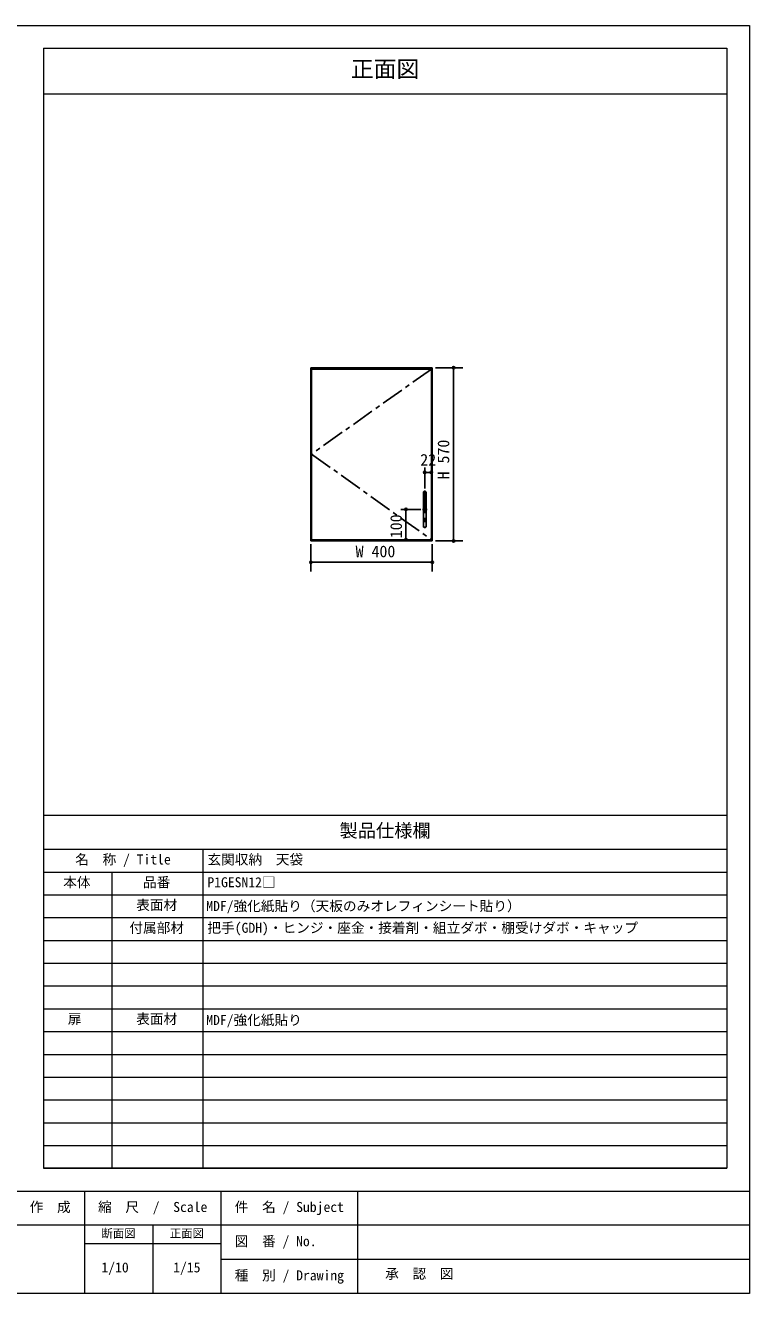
# Model space of a CAD drawing. Units: millimetres on the paper, enlarged 5 times, with parts at other scales. Extents: x -1044 to 931, y -502 to 889.
# Drawn here: x 136 to 931, y -502 to 889 of the extents above; entities that cross this region are included whole.
import ezdxf
from ezdxf.enums import TextEntityAlignment as Align

# ---------------------------------------------------------------- set-up
doc = ezdxf.new("R2010")
doc.units = ezdxf.units.MM
doc.header["$LTSCALE"] = 5
doc.header["$PDMODE"] = 32
doc.header["$PDSIZE"] = 2.5
doc.linetypes.add('CHAIN1', pattern=[8, 5, -1, 1, -1])
doc.layers.add('0-0_0', color=7, linetype='Continuous', lineweight=18)
doc.layers.add('1-0_H-SYM', color=7, linetype='Continuous')
doc.styles.add('ＭＳ ゴシック', font='')
doc.styles.get('ＭＳ ゴシック').set_extended_font_data('MS Gothic')

msp = doc.modelspace()

# ---------------------------------------------------------------- linework, layer by layer
at = {"layer": '0-0_0'}
for p, q in [((931.044, 889.147), (931.044, -502.103)), ((156.044, 864.147), (156.044, -364.603)), ((156.044, 864.147), (906.044, 864.147)), ((906.044, 864.147), (906.044, -364.603)), ((156.044, 814.147), (906.044, 814.147)), ((156.044, 22.897), (906.044, 22.897)), ((156.044, -14.603), (906.044, -14.603)), ((331.044, -14.603), (331.044, -364.603)), ((156.044, -39.603), (906.044, -39.603)), ((231.044, -39.603), (231.044, -364.603)), ((156.044, -64.603), (906.044, -64.603)), ((156.044, -89.603), (906.044, -89.603)), ((156.044, -114.603), (906.044, -114.603)), ((156.044, -139.603), (906.044, -139.603)), ((156.044, -164.603), (906.044, -164.603)), ((156.044, -189.603), (906.044, -189.603)), ((156.044, -214.603), (906.044, -214.603)), ((156.044, -239.603), (906.044, -239.603)), ((156.044, -264.603), (906.044, -264.603)), ((156.044, -289.603), (906.044, -289.603)), ((156.044, -314.603), (906.044, -314.603)), ((156.044, -339.603), (906.044, -339.603)), ((906.044, -364.603), (156.044, -364.603)), ((156.044, -364.603), (906.044, -364.603)), ((-1043.956, -389.603), (931.044, -389.603)), ((201.044, -389.603), (201.044, -502.103)), ((351.044, -502.103), (351.044, -389.603)), ((501.044, -502.103), (501.044, -389.603)), ((931.044, -427.103), (-643.956, -427.103)), ((276.044, -427.103), (276.044, -502.103)), ((201.044, -447.103), (351.044, -447.103)), ((931.044, -464.603), (351.044, -464.603)), ((931.044, -502.103), (-1043.956, -502.103))]:
    msp.add_line(p, q, dxfattribs=at)
msp.add_lwpolyline([(-1043.956, -502.103), (-1043.956, 889.147), (931.044, 889.147)], dxfattribs=at)
at = {"layer": '1-0_H-SYM'}
for p, q in [((449.527, 513.522), (582.86, 513.522)), ((449.527, 513.522), (449.527, 323.522)), ((450.36, 512.188), (581.86, 512.188)), ((450.36, 512.188), (450.36, 324.855)), ((454.527, 512.188), (454.527, 513.522)), ((577.86, 512.188), (577.86, 513.522)), ((581.86, 512.188), (581.86, 324.855)), ((582.86, 513.522), (582.86, 323.522)), ((573.11, 377.188), (573.11, 339.188)), ((575.443, 377.688), (573.61, 377.688)), ((575.943, 339.188), (575.943, 377.188)), ((573.61, 338.688), (575.443, 338.688)), ((449.527, 323.522), (582.86, 323.522)), ((450.36, 324.855), (581.86, 324.855)), ((454.527, 324.855), (454.527, 323.522)), ((577.86, 323.522), (577.86, 324.855))]:
    msp.add_line(p, q, dxfattribs=at)
at = {"layer": '1-0_H-SYM', "color": 4}
for p, q in [((616.193, 513.522), (586.193, 513.522)), ((574.527, 404.292), (574.527, 381.186)), ((581.86, 398.703), (574.527, 398.703)), ((548.316, 358.188), (570.181, 358.188)), ((553.905, 324.855), (553.905, 358.188)), ((449.527, 290.188), (449.527, 320.188)), ((582.86, 290.188), (582.86, 320.188)), ((616.193, 323.522), (586.193, 323.522)), ((606.193, 323.522), (606.193, 330.188)), ((449.527, 300.188), (451.527, 300.188)), ((451.527, 300.188), (582.86, 300.188))]:
    msp.add_line(p, q, dxfattribs=at)
at = {"layer": '1-0_H-SYM', "color": 4, "linetype": 'CHAIN1'}
for p, q in [((574.527, 379.076), (574.527, 337.619)), ((572.097, 358.188), (577.124, 358.188))]:
    msp.add_line(p, q, dxfattribs=at)
msp.add_lwpolyline([(581.86, 512.188), (450.36, 418.855), (581.86, 324.855)], dxfattribs=at)
at = {"layer": '1-0_H-SYM', "color": 4}
msp.add_lwpolyline([(606.193, 330.188), (606.193, 416.522), (606.193, 420.522), (606.193, 506.855), (606.193, 513.522)], dxfattribs=at)
at = {"layer": '1-0_H-SYM'}
for centre, start, end in [((573.61, 377.188), 90, 180), ((575.443, 377.188), 0, 90), ((573.61, 339.188), 180, 270), ((575.443, 339.188), 270, 0)]:
    msp.add_arc(centre, 0.5, start, end, dxfattribs=at)
at = {"layer": '1-0_H-SYM', "color": 4}
for p in [(606.193, 513.522), (574.527, 398.703), (581.86, 398.703), (553.905, 358.188), (553.905, 324.855), (606.193, 323.522), (449.527, 300.188), (582.86, 300.188)]:
    msp.add_point(p, dxfattribs=at)

# ---------------------------------------------------------------- texts
at = {"layer": '0-0_0', "style": 'ＭＳ ゴシック'}
for s, height, p in [('正面図', 18.33, (493.544, 826.647)), ('製品仕様欄', 14.66, (481.044, -5.853)), ('名\u3000称 / Title', 11, (191.044, -34.603)), ('玄関収納\u3000天袋', 11, (336.044, -34.603)), ('本体', 11, (177.871, -59.603)), ('品番', 11, (265.419, -59.603)), ('P1GESN12□', 11, (336.044, -59.603)), ('表面材', 11, (257.919, -84.603)), ('MDF/強化紙貼り（天板のみオレフィンシート貼り）', 11, (334.794, -85.728)), ('付属部材', 11, (250.419, -109.603)), ('把手(GDH)・ヒンジ・座金・接着剤・組立ダボ・棚受けダボ・キャップ', 11, (336.044, -109.603)), ('扉', 11, (182.919, -209.603)), ('表面材', 11, (257.919, -209.603)), ('MDF/強化紙貼り', 11, (334.794, -210.728)), ('作\u3000成', 11, (141.044, -415.853)), ('縮\u3000尺\u3000/\u3000Scale', 11, (216.044, -415.853)), ('件\u3000名 / Subject', 11, (366.044, -415.853)), ('断面図', 9.164, (219.794, -443.353)), ('正面図', 9.164, (294.794, -443.353)), ('図\u3000番 / No.', 11, (365.965, -453.353)), ('1/10', 11, (219.794, -482.103)), ('1/15', 11, (298.544, -482.103)), ('種\u3000別 / Drawing', 11, (366.044, -490.853)), ('承\u3000認\u3000図', 11, (531.13, -489.068))]:
    msp.add_text(s, height=height, dxfattribs=at).set_placement(p, align=Align.BOTTOM_LEFT)
at = {"layer": '1-0_H-SYM', "style": 'ＭＳ ゴシック'}
for s, p in [('H 570', (605.288, 391.07)), ('100', (553.377, 326.525))]:
    msp.add_text(s, height=12.83, rotation=90, dxfattribs=at).set_placement(p, align=Align.BOTTOM_LEFT)
for s, p in [('22', (569.625, 402.31)), ('W 400', (498.677, 301.844))]:
    msp.add_text(s, height=12.83, dxfattribs=at).set_placement(p, align=Align.BOTTOM_LEFT)

doc.saveas('drawing.dxf')
